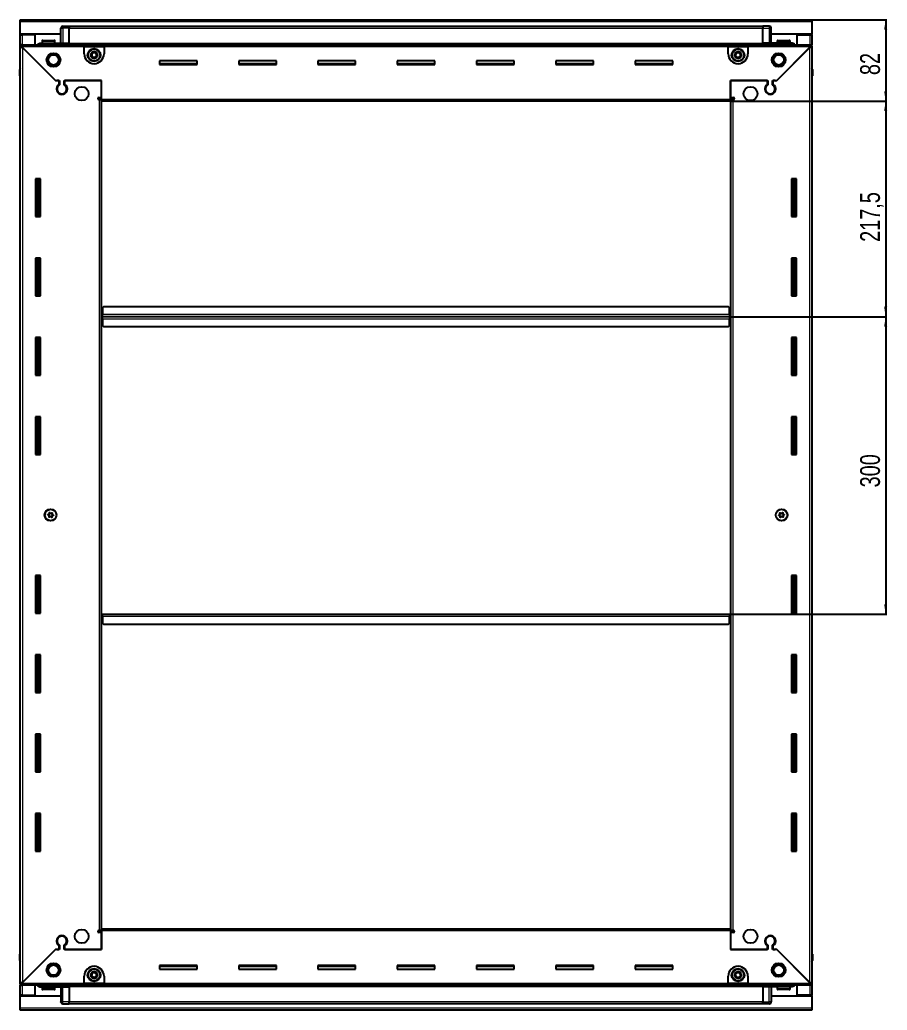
# Model space of a CAD drawing. Header units: millimetres. Extents: x 799 to 4069, y -414 to 2136.
# Drawn here: x 3194 to 4069, y 994 to 1993 of the extents above; entities that cross this region are included whole.
import ezdxf

# ---------------------------------------------------------------- set-up
doc = ezdxf.new("R2010")
doc.units = ezdxf.units.MM
doc.layers.add('FORMAT', color=7, linetype='Continuous')
doc.styles.add('SLDTEXTSTYLE0', font='TXT', dxfattribs={"width": 0.75})
doc.dimstyles.new('SLDDIMSTYLE0', dxfattribs={"dimtxt": 20, "dimasz": 10, "dimexe": 0, "dimexo": 0.0625, "dimgap": 5, "dimtad": 2, "dimdec": 1, "dimrnd": 1e-09, "dimzin": 12, "dimdsep": 46, "dimtxsty": 'SLDTEXTSTYLE0', "dimsah": 1, "dimcen": 0.09, "dimadec": 0, "dimazin": 3, "dimtfac": 1, "dimtofl": 0, "dimtmove": 0, "dimatfit": 3, "dimfxl": 0, "dimfrac": 2, "dimtolj": 1, "dimtzin": 12, "dimarcsym": 0})

# ---------------------------------------------------------------- blocks, each defined once
blk = doc.blocks.new('_D_6')
at = {"layer": 'FORMAT'}
for p, q in [((3993.04, 1993.43), (4068.53, 1993.43)), ((4067.53, 1993.43), (4067.53, 1911.43)), ((3911.04, 1911.43), (4068.53, 1911.43))]:
    blk.add_line(p, q, dxfattribs=at)
for points in [[(4067.53, 1993.43), (4065.99, 1983.43), (4069.07, 1983.43)], [(4067.53, 1911.43), (4069.07, 1921.43), (4065.99, 1921.43)]]:
    blk.add_solid(points, dxfattribs=at)
at = {"layer": 'FORMAT', "insert": (4041.75, 1937.66), "char_height": 20, "attachment_point": 1, "rotation": 90, "style": 'SLDTEXTSTYLE0'}
blk.add_mtext('82', dxfattribs=at)
blk = doc.blocks.new('_D_7')
at = {"layer": 'FORMAT'}
for p, q in [((3911.04, 1911.43), (4068.53, 1911.43)), ((4067.53, 1911.43), (4067.53, 1693.93)), ((3910.04, 1693.93), (4068.53, 1693.93))]:
    blk.add_line(p, q, dxfattribs=at)
for points in [[(4067.53, 1911.43), (4065.99, 1901.43), (4069.07, 1901.43)], [(4067.53, 1693.93), (4069.07, 1703.93), (4065.99, 1703.93)]]:
    blk.add_solid(points, dxfattribs=at)
at = {"layer": 'FORMAT', "insert": (4041.75, 1769.43), "char_height": 20, "attachment_point": 1, "rotation": 90, "style": 'SLDTEXTSTYLE0'}
blk.add_mtext('217,5', dxfattribs=at)
blk = doc.blocks.new('_D_8')
at = {"layer": 'FORMAT'}
for p, q in [((3910.04, 1693.93), (4068.53, 1693.93)), ((4067.53, 1693.93), (4067.53, 1393.93)), ((3910.04, 1393.93), (4068.53, 1393.93))]:
    blk.add_line(p, q, dxfattribs=at)
for points in [[(4067.53, 1693.93), (4065.99, 1683.93), (4069.07, 1683.93)], [(4067.53, 1393.93), (4069.07, 1403.93), (4065.99, 1403.93)]]:
    blk.add_solid(points, dxfattribs=at)
at = {"layer": 'FORMAT', "insert": (4041.75, 1521.77), "char_height": 20, "attachment_point": 1, "rotation": 90, "style": 'SLDTEXTSTYLE0'}
blk.add_mtext('300', dxfattribs=at)

msp = doc.modelspace()

# ---------------------------------------------------------------- linework, layer by layer
at = {"color": 7, "linetype": 'Continuous', "lineweight": 25}
for p, q in [((3194.03, 1991.33), (3194.03, 1993.43)), ((3194.03, 1993.43), (3993.03, 1993.43)), ((3194.03, 1978.93), (3194.03, 1991.33)), ((3993.03, 1993.43), (3993.03, 1991.33)), ((3993.03, 1991.33), (3993.03, 1978.93)), ((3235.03, 1978.93), (3194.03, 1978.93)), ((3194.03, 1978.43), (3194.03, 1978.93)), ((3194.03, 1968.18), (3194.03, 1978.43)), ((3194.03, 1978.43), (3196.13, 1978.43)), ((3195.53, 1978.43), (3195.53, 1978.93)), ((3209.03, 1978.43), (3196.13, 1978.43)), ((3209.03, 1968.18), (3209.03, 1978.43)), ((3235.03, 1969.93), (3235.03, 1984.93)), ((3235.71, 1986.43), (3235.71, 1986.43)), ((3237.03, 1986.93), (3243.53, 1986.93)), ((3237.03, 1986.93), (3243.53, 1986.93)), ((3243.53, 1986.93), (3243.53, 1986.93)), ((3243.53, 1986.93), (3243.53, 1986.93)), ((3243.53, 1986.93), (3243.53, 1984.93)), ((3943.53, 1986.78), (3243.53, 1986.78)), ((3243.53, 1969.93), (3243.53, 1984.93)), ((3943.53, 1986.93), (3943.53, 1986.93)), ((3950.03, 1986.93), (3943.53, 1986.93)), ((3950.03, 1986.93), (3943.53, 1986.93)), ((3943.53, 1986.93), (3943.53, 1984.93)), ((3943.53, 1969.93), (3943.53, 1984.93)), ((3952.03, 1984.93), (3952.03, 1984.93)), ((3952.03, 1969.93), (3952.03, 1984.93)), ((3993.03, 1978.93), (3952.03, 1978.93)), ((3978.03, 1978.43), (3990.93, 1978.43)), ((3978.03, 1968.18), (3978.03, 1978.43)), ((3990.93, 1978.43), (3993.03, 1978.43)), ((3991.53, 1978.43), (3991.53, 1978.93)), ((3993.03, 1978.43), (3993.03, 1978.93)), ((3993.03, 1978.43), (3993.03, 1968.18)), ((3194.03, 1966.68), (3194.03, 1968.18)), ((3194.03, 1968.18), (3195.03, 1968.18)), ((3195.03, 1968.18), (3258.53, 1968.18)), ((3195.03, 1966.68), (3195.03, 1968.18)), ((3214.53, 1969.93), (3243.53, 1969.93)), ((3216.03, 1971.83), (3216.03, 1969.93)), ((3216.83, 1972.63), (3228.23, 1972.63)), ((3229.03, 1969.93), (3229.03, 1971.83)), ((3243.53, 1969.93), (3243.53, 1969.43)), ((3243.53, 1968.78), (3943.53, 1968.78)), ((3258.53, 1966.08), (3258.53, 1968.18)), ((3258.53, 1968.18), (3278.53, 1968.18)), ((3278.53, 1968.18), (3908.53, 1968.18)), ((3278.53, 1968.18), (3278.53, 1966.08)), ((3908.53, 1966.08), (3908.53, 1968.18)), ((3908.53, 1968.18), (3928.53, 1968.18)), ((3928.53, 1968.18), (3992.03, 1968.18)), ((3928.53, 1968.18), (3928.53, 1966.08)), ((3943.53, 1969.93), (3943.53, 1969.43)), ((3972.53, 1969.93), (3943.53, 1969.93)), ((3958.03, 1971.83), (3958.03, 1969.93)), ((3958.83, 1972.63), (3970.23, 1972.63)), ((3971.03, 1969.93), (3971.03, 1971.83)), ((3992.03, 1966.68), (3992.03, 1968.18)), ((3992.03, 1968.18), (3993.03, 1968.18)), ((3993.03, 1966.68), (3993.03, 1968.18)), ((3194.03, 1966.18), (3194.03, 1966.68)), ((3194.03, 1966.68), (3195.03, 1966.68)), ((3194.03, 1021.68), (3194.03, 1966.18)), ((3195.53, 1966.18), (3194.03, 1966.18)), ((3195.63, 1966.08), (3229.53, 1932.18)), ((3230.23, 1931.48), (3196.13, 1965.58)), ((3258.53, 1966.68), (3278.53, 1966.68)), ((3258.53, 1959.18), (3258.53, 1966.08)), ((3278.53, 1966.08), (3278.53, 1959.18)), ((3908.53, 1966.68), (3928.53, 1966.68)), ((3908.53, 1959.18), (3908.53, 1966.08)), ((3928.53, 1966.08), (3928.53, 1959.18)), ((3990.93, 1965.58), (3956.83, 1931.48)), ((3957.53, 1932.18), (3991.43, 1966.08)), ((3991.53, 1966.18), (3993.03, 1966.18)), ((3992.03, 1966.68), (3993.03, 1966.68)), ((3993.03, 1966.68), (3993.03, 1966.18)), ((3993.03, 1966.18), (3993.03, 1021.68)), ((3372.53, 1951.93), (3334.53, 1951.93)), ((3334.53, 1951.93), (3334.53, 1948.43)), ((3372.53, 1949.18), (3334.53, 1949.18)), ((3334.53, 1948.43), (3372.53, 1948.43)), ((3372.53, 1948.43), (3372.53, 1951.93)), ((3452.53, 1951.93), (3414.53, 1951.93)), ((3414.53, 1951.93), (3414.53, 1948.43)), ((3452.53, 1949.18), (3414.53, 1949.18)), ((3414.53, 1948.43), (3452.53, 1948.43)), ((3452.53, 1948.43), (3452.53, 1951.93)), ((3532.53, 1951.93), (3494.53, 1951.93)), ((3494.53, 1951.93), (3494.53, 1948.43)), ((3532.53, 1949.18), (3494.53, 1949.18)), ((3494.53, 1948.43), (3532.53, 1948.43)), ((3532.53, 1948.43), (3532.53, 1951.93)), ((3612.53, 1951.93), (3574.53, 1951.93)), ((3574.53, 1951.93), (3574.53, 1948.43)), ((3612.53, 1949.18), (3574.53, 1949.18)), ((3574.53, 1948.43), (3612.53, 1948.43)), ((3612.53, 1948.43), (3612.53, 1951.93)), ((3692.53, 1951.93), (3654.53, 1951.93)), ((3654.53, 1951.93), (3654.53, 1948.43)), ((3692.53, 1949.18), (3654.53, 1949.18)), ((3654.53, 1948.43), (3692.53, 1948.43)), ((3692.53, 1948.43), (3692.53, 1951.93)), ((3772.53, 1951.93), (3734.53, 1951.93)), ((3734.53, 1951.93), (3734.53, 1948.43)), ((3772.53, 1949.18), (3734.53, 1949.18)), ((3734.53, 1948.43), (3772.53, 1948.43)), ((3772.53, 1948.43), (3772.53, 1951.93)), ((3852.53, 1951.93), (3814.53, 1951.93)), ((3814.53, 1951.93), (3814.53, 1948.43)), ((3852.53, 1949.18), (3814.53, 1949.18)), ((3814.53, 1948.43), (3852.53, 1948.43)), ((3852.53, 1948.43), (3852.53, 1951.93)), ((3193.53, 1943.43), (3193.53, 1936.93)), ((3193.53, 1936.93), (3193.53, 1943.43)), ((3993.03, 1944.76), (3993.03, 1944.76)), ((3993.53, 1943.43), (3993.53, 1936.93)), ((3993.53, 1936.93), (3993.53, 1943.43)), ((3193.53, 1936.93), (3193.53, 1936.93)), ((3194.03, 1936.93), (3193.53, 1936.93)), ((3193.68, 1936.93), (3193.68, 1050.93)), ((3229.53, 1932.18), (3233.73, 1932.18)), ((3230.93, 1932.18), (3230.23, 1931.48)), ((3233.03, 1932.18), (3230.93, 1932.18)), ((3233.03, 1932.18), (3233.03, 1928.29)), ((3233.73, 1932.18), (3233.73, 1927.9)), ((3238.33, 1932.18), (3276.03, 1932.18)), ((3238.33, 1927.9), (3238.33, 1932.18)), ((3239.03, 1928.29), (3239.03, 1932.18)), ((3276.03, 1932.18), (3239.03, 1932.18)), ((3276.03, 1913.53), (3276.03, 1932.18)), ((3276.03, 1914.93), (3276.03, 1932.18)), ((3911.03, 1932.18), (3948.73, 1932.18)), ((3911.03, 1913.53), (3911.03, 1932.18)), ((3911.03, 1932.18), (3911.03, 1914.93)), ((3948.03, 1932.18), (3911.03, 1932.18)), ((3948.03, 1932.18), (3948.03, 1928.29)), ((3948.73, 1932.18), (3948.73, 1927.9)), ((3953.33, 1932.18), (3957.53, 1932.18)), ((3953.33, 1927.9), (3953.33, 1932.18)), ((3956.13, 1932.18), (3954.03, 1932.18)), ((3954.03, 1928.29), (3954.03, 1932.18)), ((3956.83, 1931.48), (3956.13, 1932.18)), ((3993.03, 1936.93), (3993.53, 1936.93)), ((3993.38, 1050.93), (3993.38, 1936.93)), ((3993.53, 1936.93), (3993.53, 1936.93)), ((3993.53, 1936.93), (3993.53, 1936.93)), ((3234.03, 1919.32), (3234.03, 1918.56)), ((3953.03, 1919.32), (3953.03, 1918.56)), ((3273.18, 1914.93), (3276.03, 1914.93)), ((3273.93, 1912.93), (3273.18, 1912.93)), ((3273.93, 1912.93), (3276.03, 1912.93)), ((3276.03, 1913.93), (3274.03, 1913.93)), ((3274.03, 1913.93), (3274.03, 1912.93)), ((3276.03, 1911.43), (3276.03, 1913.53)), ((3911.03, 1911.43), (3276.03, 1911.43)), ((3276.03, 1076.43), (3276.03, 1911.43)), ((3911.03, 1914.93), (3913.88, 1914.93)), ((3913.03, 1913.93), (3911.03, 1913.93)), ((3911.03, 1913.53), (3911.03, 1911.43)), ((3911.03, 1912.93), (3913.13, 1912.93)), ((3911.03, 1911.43), (3911.03, 1076.43)), ((3913.03, 1912.93), (3913.03, 1913.93)), ((3913.88, 1912.93), (3913.13, 1912.93)), ((3214.53, 1832.93), (3209.53, 1832.93)), ((3209.53, 1832.93), (3209.53, 1794.93)), ((3211.68, 1794.93), (3211.68, 1832.93)), ((3213.47, 1794.93), (3213.47, 1832.93)), ((3213.51, 1794.93), (3213.51, 1832.93)), ((3214.53, 1794.93), (3214.53, 1832.93)), ((3972.53, 1832.93), (3972.53, 1794.93)), ((3977.53, 1832.93), (3972.53, 1832.93)), ((3973.56, 1832.93), (3973.56, 1794.93)), ((3973.59, 1832.93), (3973.59, 1794.93)), ((3975.38, 1832.93), (3975.38, 1794.93)), ((3977.53, 1794.93), (3977.53, 1832.93)), ((3209.53, 1794.93), (3214.53, 1794.93)), ((3972.53, 1794.93), (3977.53, 1794.93)), ((3214.53, 1752.93), (3209.53, 1752.93)), ((3209.53, 1752.93), (3209.53, 1714.93)), ((3211.68, 1714.93), (3211.68, 1752.93)), ((3213.47, 1714.93), (3213.47, 1752.93)), ((3213.51, 1714.93), (3213.51, 1752.93)), ((3214.53, 1714.93), (3214.53, 1752.93)), ((3972.53, 1752.93), (3972.53, 1714.93)), ((3977.53, 1752.93), (3972.53, 1752.93)), ((3973.56, 1752.93), (3973.56, 1714.93)), ((3973.59, 1752.93), (3973.59, 1714.93)), ((3975.38, 1752.93), (3975.38, 1714.93)), ((3977.53, 1714.93), (3977.53, 1752.93)), ((3209.53, 1714.93), (3214.53, 1714.93)), ((3972.53, 1714.93), (3977.53, 1714.93)), ((3278.03, 1703.93), (3277.03, 1702.93)), ((3277.03, 1702.93), (3277.03, 1696.03)), ((3909.03, 1703.93), (3278.03, 1703.93)), ((3910.03, 1702.93), (3909.03, 1703.93)), ((3910.03, 1696.03), (3910.03, 1702.93)), ((3276.78, 1693.93), (3276.03, 1693.93)), ((3277.03, 1696.78), (3276.78, 1696.78)), ((3276.78, 1696.78), (3276.78, 1693.93)), ((3276.78, 1693.93), (3276.78, 1691.08)), ((3276.78, 1691.08), (3277.03, 1691.08)), ((3277.03, 1693.93), (3277.03, 1696.03)), ((3277.03, 1691.83), (3277.03, 1693.93)), ((3910.03, 1693.93), (3277.03, 1693.93)), ((3277.03, 1691.83), (3277.03, 1684.93)), ((3910.28, 1696.78), (3910.03, 1696.78)), ((3910.03, 1696.03), (3910.03, 1693.93)), ((3910.03, 1693.93), (3910.03, 1691.83)), ((3910.03, 1684.93), (3910.03, 1691.83)), ((3910.03, 1691.08), (3910.28, 1691.08)), ((3910.28, 1693.93), (3910.28, 1696.78)), ((3910.28, 1691.08), (3910.28, 1693.93)), ((3911.03, 1693.93), (3910.28, 1693.93)), ((3277.03, 1684.93), (3278.03, 1683.93)), ((3278.03, 1683.93), (3909.03, 1683.93)), ((3909.03, 1683.93), (3910.03, 1684.93)), ((3214.53, 1672.93), (3209.53, 1672.93)), ((3209.53, 1672.93), (3209.53, 1634.93)), ((3211.68, 1634.93), (3211.68, 1672.93)), ((3213.47, 1634.93), (3213.47, 1672.93)), ((3213.51, 1634.93), (3213.51, 1672.93)), ((3214.53, 1634.93), (3214.53, 1672.93)), ((3972.53, 1672.93), (3972.53, 1634.93)), ((3977.53, 1672.93), (3972.53, 1672.93)), ((3973.56, 1672.93), (3973.56, 1634.93)), ((3973.59, 1672.93), (3973.59, 1634.93)), ((3975.38, 1672.93), (3975.38, 1634.93)), ((3977.53, 1634.93), (3977.53, 1672.93)), ((3209.53, 1634.93), (3214.53, 1634.93)), ((3972.53, 1634.93), (3977.53, 1634.93)), ((3214.53, 1592.93), (3209.53, 1592.93)), ((3209.53, 1592.93), (3209.53, 1554.93)), ((3211.68, 1554.93), (3211.68, 1592.93)), ((3213.47, 1554.93), (3213.47, 1592.93)), ((3213.51, 1554.93), (3213.51, 1592.93)), ((3214.53, 1554.93), (3214.53, 1592.93)), ((3972.53, 1592.93), (3972.53, 1554.93)), ((3977.53, 1592.93), (3972.53, 1592.93)), ((3973.56, 1592.93), (3973.56, 1554.93)), ((3973.59, 1592.93), (3973.59, 1554.93)), ((3975.38, 1592.93), (3975.38, 1554.93)), ((3977.53, 1554.93), (3977.53, 1592.93)), ((3209.53, 1554.93), (3214.53, 1554.93)), ((3972.53, 1554.93), (3977.53, 1554.93)), ((3214.53, 1432.93), (3209.53, 1432.93)), ((3209.53, 1432.93), (3209.53, 1394.93)), ((3211.68, 1394.93), (3211.68, 1432.93)), ((3213.47, 1394.93), (3213.47, 1432.93)), ((3213.51, 1394.93), (3213.51, 1432.93)), ((3214.53, 1394.93), (3214.53, 1432.93)), ((3972.53, 1432.93), (3972.53, 1394.93)), ((3977.53, 1432.93), (3972.53, 1432.93)), ((3973.56, 1432.93), (3973.56, 1394.93)), ((3973.59, 1432.93), (3973.59, 1394.93)), ((3975.38, 1432.93), (3975.38, 1394.93)), ((3977.53, 1394.93), (3977.53, 1432.93)), ((3209.53, 1394.93), (3214.53, 1394.93)), ((3276.03, 1393.93), (3276.78, 1393.93)), ((3276.78, 1393.93), (3276.78, 1391.08)), ((3276.78, 1391.08), (3277.03, 1391.08)), ((3277.03, 1393.93), (3910.03, 1393.93)), ((3277.03, 1391.83), (3277.03, 1393.93)), ((3277.03, 1391.83), (3277.03, 1384.93)), ((3910.03, 1393.93), (3910.03, 1391.83)), ((3910.03, 1384.93), (3910.03, 1391.83)), ((3910.03, 1391.08), (3910.28, 1391.08)), ((3910.28, 1391.08), (3910.28, 1393.93)), ((3910.28, 1393.93), (3911.03, 1393.93)), ((3972.53, 1394.93), (3977.53, 1394.93)), ((3277.03, 1384.93), (3278.03, 1383.93)), ((3278.03, 1383.93), (3909.03, 1383.93)), ((3909.03, 1383.93), (3910.03, 1384.93)), ((3214.53, 1352.93), (3209.53, 1352.93)), ((3209.53, 1352.93), (3209.53, 1314.93)), ((3211.68, 1314.93), (3211.68, 1352.93)), ((3213.47, 1314.93), (3213.47, 1352.93)), ((3213.51, 1314.93), (3213.51, 1352.93)), ((3214.53, 1314.93), (3214.53, 1352.93)), ((3972.53, 1352.93), (3972.53, 1314.93)), ((3977.53, 1352.93), (3972.53, 1352.93)), ((3973.56, 1352.93), (3973.56, 1314.93)), ((3973.59, 1352.93), (3973.59, 1314.93)), ((3975.38, 1352.93), (3975.38, 1314.93)), ((3977.53, 1314.93), (3977.53, 1352.93)), ((3209.53, 1314.93), (3214.53, 1314.93)), ((3972.53, 1314.93), (3977.53, 1314.93)), ((3214.53, 1272.93), (3209.53, 1272.93)), ((3209.53, 1272.93), (3209.53, 1234.93)), ((3211.68, 1234.93), (3211.68, 1272.93)), ((3213.47, 1234.93), (3213.47, 1272.93)), ((3213.51, 1234.93), (3213.51, 1272.93)), ((3214.53, 1234.93), (3214.53, 1272.93)), ((3972.53, 1272.93), (3972.53, 1234.93)), ((3977.53, 1272.93), (3972.53, 1272.93)), ((3973.56, 1272.93), (3973.56, 1234.93)), ((3973.59, 1272.93), (3973.59, 1234.93)), ((3975.38, 1272.93), (3975.38, 1234.93)), ((3977.53, 1234.93), (3977.53, 1272.93)), ((3209.53, 1234.93), (3214.53, 1234.93)), ((3972.53, 1234.93), (3977.53, 1234.93)), ((3214.53, 1192.93), (3209.53, 1192.93)), ((3209.53, 1192.93), (3209.53, 1154.93)), ((3211.68, 1154.93), (3211.68, 1192.93)), ((3213.47, 1154.93), (3213.47, 1192.93)), ((3213.51, 1154.93), (3213.51, 1192.93)), ((3214.53, 1154.93), (3214.53, 1192.93)), ((3972.53, 1192.93), (3972.53, 1154.93)), ((3977.53, 1192.93), (3972.53, 1192.93)), ((3973.56, 1192.93), (3973.56, 1154.93)), ((3973.59, 1192.93), (3973.59, 1154.93)), ((3975.38, 1192.93), (3975.38, 1154.93)), ((3977.53, 1154.93), (3977.53, 1192.93)), ((3209.53, 1154.93), (3214.53, 1154.93)), ((3972.53, 1154.93), (3977.53, 1154.93)), ((3234.03, 1069.31), (3234.03, 1068.55)), ((3273.18, 1074.93), (3273.93, 1074.93)), ((3276.03, 1072.93), (3273.18, 1072.93)), ((3276.03, 1074.93), (3273.93, 1074.93)), ((3274.03, 1074.93), (3274.03, 1073.93)), ((3274.03, 1073.93), (3276.03, 1073.93)), ((3276.03, 1074.33), (3276.03, 1076.43)), ((3276.03, 1076.43), (3911.03, 1076.43)), ((3276.03, 1074.33), (3276.03, 1055.68)), ((3276.03, 1055.68), (3276.03, 1072.93)), ((3911.03, 1076.43), (3911.03, 1074.33)), ((3913.13, 1074.93), (3911.03, 1074.93)), ((3911.03, 1074.33), (3911.03, 1055.68)), ((3911.03, 1073.93), (3913.03, 1073.93)), ((3911.03, 1072.93), (3911.03, 1055.68)), ((3913.88, 1072.93), (3911.03, 1072.93)), ((3913.03, 1073.93), (3913.03, 1074.93)), ((3913.13, 1074.93), (3913.88, 1074.93)), ((3953.03, 1069.31), (3953.03, 1068.55)), ((3233.03, 1059.57), (3233.03, 1055.68)), ((3233.73, 1059.97), (3233.73, 1055.68)), ((3238.33, 1055.68), (3238.33, 1059.97)), ((3239.03, 1055.68), (3239.03, 1059.57)), ((3948.03, 1059.57), (3948.03, 1055.68)), ((3948.73, 1059.97), (3948.73, 1055.68)), ((3953.33, 1055.68), (3953.33, 1059.97)), ((3954.03, 1055.68), (3954.03, 1059.57)), ((3193.53, 1044.43), (3193.53, 1050.93)), ((3193.53, 1050.93), (3193.53, 1050.93)), ((3193.53, 1050.93), (3193.53, 1050.93)), ((3193.53, 1050.93), (3193.53, 1044.43)), ((3194.03, 1050.93), (3193.53, 1050.93)), ((3229.53, 1055.68), (3195.63, 1021.78)), ((3196.13, 1022.28), (3230.23, 1056.38)), ((3233.73, 1055.68), (3229.53, 1055.68)), ((3230.23, 1056.38), (3230.93, 1055.68)), ((3230.93, 1055.68), (3233.03, 1055.68)), ((3276.03, 1055.68), (3238.33, 1055.68)), ((3239.03, 1055.68), (3276.03, 1055.68)), ((3948.73, 1055.68), (3911.03, 1055.68)), ((3911.03, 1055.68), (3948.03, 1055.68)), ((3957.53, 1055.68), (3953.33, 1055.68)), ((3954.03, 1055.68), (3956.13, 1055.68)), ((3956.13, 1055.68), (3956.83, 1056.38)), ((3956.83, 1056.38), (3990.93, 1022.28)), ((3991.43, 1021.78), (3957.53, 1055.68)), ((3993.03, 1050.93), (3993.53, 1050.93)), ((3993.53, 1050.93), (3993.53, 1050.93)), ((3993.53, 1044.43), (3993.53, 1050.93)), ((3993.53, 1050.93), (3993.53, 1044.43)), ((3194.03, 1043.11), (3194.03, 1043.11)), ((3372.53, 1039.43), (3334.53, 1039.43)), ((3334.53, 1039.43), (3334.53, 1035.93)), ((3372.53, 1035.93), (3372.53, 1039.43)), ((3452.53, 1039.43), (3414.53, 1039.43)), ((3414.53, 1039.43), (3414.53, 1035.93)), ((3452.53, 1035.93), (3452.53, 1039.43)), ((3532.53, 1039.43), (3494.53, 1039.43)), ((3494.53, 1039.43), (3494.53, 1035.93)), ((3532.53, 1035.93), (3532.53, 1039.43)), ((3612.53, 1039.43), (3574.53, 1039.43)), ((3574.53, 1039.43), (3574.53, 1035.93)), ((3612.53, 1035.93), (3612.53, 1039.43)), ((3692.53, 1039.43), (3654.53, 1039.43)), ((3654.53, 1039.43), (3654.53, 1035.93)), ((3692.53, 1035.93), (3692.53, 1039.43)), ((3772.53, 1039.43), (3734.53, 1039.43)), ((3734.53, 1039.43), (3734.53, 1035.93)), ((3772.53, 1035.93), (3772.53, 1039.43)), ((3852.53, 1039.43), (3814.53, 1039.43)), ((3814.53, 1039.43), (3814.53, 1035.93)), ((3852.53, 1035.93), (3852.53, 1039.43)), ((3334.53, 1038.68), (3372.53, 1038.68)), ((3334.53, 1035.93), (3372.53, 1035.93)), ((3414.53, 1038.68), (3452.53, 1038.68)), ((3414.53, 1035.93), (3452.53, 1035.93)), ((3494.53, 1038.68), (3532.53, 1038.68)), ((3494.53, 1035.93), (3532.53, 1035.93)), ((3574.53, 1038.68), (3612.53, 1038.68)), ((3574.53, 1035.93), (3612.53, 1035.93)), ((3654.53, 1038.68), (3692.53, 1038.68)), ((3654.53, 1035.93), (3692.53, 1035.93)), ((3734.53, 1038.68), (3772.53, 1038.68)), ((3734.53, 1035.93), (3772.53, 1035.93)), ((3814.53, 1038.68), (3852.53, 1038.68)), ((3814.53, 1035.93), (3852.53, 1035.93)), ((3194.03, 1021.18), (3194.03, 1021.68)), ((3195.53, 1021.68), (3194.03, 1021.68)), ((3194.03, 1021.18), (3194.03, 1019.68)), ((3195.03, 1021.18), (3194.03, 1021.18)), ((3194.03, 1009.43), (3194.03, 1019.68)), ((3195.03, 1019.68), (3194.03, 1019.68)), ((3195.03, 1021.18), (3195.03, 1019.68)), ((3258.53, 1019.68), (3195.03, 1019.68)), ((3209.03, 1009.43), (3209.03, 1019.68)), ((3943.53, 1019.08), (3243.53, 1019.08)), ((3258.53, 1021.78), (3258.53, 1028.68)), ((3258.53, 1019.68), (3258.53, 1021.78)), ((3278.53, 1021.18), (3258.53, 1021.18)), ((3278.53, 1019.68), (3258.53, 1019.68)), ((3278.53, 1028.68), (3278.53, 1021.78)), ((3278.53, 1021.78), (3278.53, 1019.68)), ((3908.53, 1019.68), (3278.53, 1019.68)), ((3908.53, 1021.78), (3908.53, 1028.68)), ((3908.53, 1019.68), (3908.53, 1021.78)), ((3928.53, 1021.18), (3908.53, 1021.18)), ((3928.53, 1019.68), (3908.53, 1019.68)), ((3928.53, 1028.68), (3928.53, 1021.78)), ((3928.53, 1021.78), (3928.53, 1019.68)), ((3992.03, 1019.68), (3928.53, 1019.68)), ((3978.03, 1009.43), (3978.03, 1019.68)), ((3991.53, 1021.68), (3993.03, 1021.68)), ((3992.03, 1021.18), (3992.03, 1019.68)), ((3993.03, 1021.18), (3992.03, 1021.18)), ((3993.03, 1019.68), (3992.03, 1019.68)), ((3993.03, 1021.68), (3993.03, 1021.18)), ((3993.03, 1021.18), (3993.03, 1019.68)), ((3993.03, 1019.68), (3993.03, 1009.43)), ((3196.13, 1009.43), (3194.03, 1009.43)), ((3194.03, 1008.93), (3194.03, 1009.43)), ((3195.53, 1008.93), (3195.53, 1009.43)), ((3196.13, 1009.43), (3209.03, 1009.43)), ((3214.53, 1017.93), (3243.53, 1017.93)), ((3216.03, 1017.93), (3216.03, 1016.03)), ((3220.61, 1015.23), (3216.83, 1015.23)), ((3228.23, 1015.23), (3220.61, 1015.23)), ((3229.03, 1016.03), (3229.03, 1017.93)), ((3235.03, 1017.93), (3235.03, 1002.93)), ((3243.53, 1017.93), (3243.53, 1018.43)), ((3243.53, 1017.93), (3243.53, 1002.93)), ((3943.53, 1017.93), (3943.53, 1018.43)), ((3972.53, 1017.93), (3943.53, 1017.93)), ((3943.53, 1017.93), (3943.53, 1002.93)), ((3952.03, 1017.93), (3952.03, 1002.93)), ((3958.03, 1017.93), (3958.03, 1016.03)), ((3965.83, 1015.23), (3958.83, 1015.23)), ((3970.23, 1015.23), (3965.83, 1015.23)), ((3971.03, 1016.03), (3971.03, 1017.93)), ((3990.93, 1009.43), (3978.03, 1009.43)), ((3993.03, 1009.43), (3990.93, 1009.43)), ((3991.53, 1008.93), (3991.53, 1009.43)), ((3993.03, 1008.93), (3993.03, 1009.43)), ((3194.03, 996.53), (3194.03, 1008.93)), ((3194.03, 1008.93), (3235.03, 1008.93)), ((3235.03, 1002.93), (3235.03, 1002.93)), ((3237.03, 1000.93), (3243.53, 1000.93)), ((3237.03, 1000.93), (3243.53, 1000.93)), ((3243.53, 1000.93), (3243.53, 1002.93)), ((3243.53, 1001.08), (3943.53, 1001.08)), ((3243.53, 1000.93), (3243.53, 1000.93)), ((3943.53, 1000.93), (3943.53, 1002.93)), ((3950.03, 1000.93), (3943.53, 1000.93)), ((3943.53, 1000.93), (3943.53, 1000.93)), ((3943.53, 1000.93), (3943.53, 1000.93)), ((3950.03, 1000.93), (3943.53, 1000.93)), ((3951.36, 1001.43), (3951.36, 1001.43)), ((3952.03, 1008.93), (3993.03, 1008.93)), ((3993.03, 1008.93), (3993.03, 996.53)), ((3194.03, 994.43), (3194.03, 996.53)), ((3993.03, 994.43), (3194.03, 994.43)), ((3993.03, 996.53), (3993.03, 994.43))]:
    msp.add_line(p, q, dxfattribs=at)
at = {"color": 8, "linetype": 'Continuous', "lineweight": 18}
for p, q in [((3993.03, 1991.33), (3194.03, 1991.33)), ((3196.13, 1978.43), (3196.13, 1978.93)), ((3196.13, 1968.18), (3196.13, 1978.43)), ((3235.03, 1984.93), (3237.03, 1984.93)), ((3237.03, 1986.93), (3237.03, 1984.93)), ((3237.03, 1984.93), (3237.03, 1969.93)), ((3243.53, 1984.93), (3237.03, 1984.93)), ((3943.53, 1984.78), (3243.53, 1984.78)), ((3943.53, 1984.93), (3950.03, 1984.93)), ((3950.03, 1986.93), (3950.03, 1984.93)), ((3950.03, 1984.93), (3950.03, 1969.93)), ((3952.03, 1984.93), (3950.03, 1984.93)), ((3990.93, 1978.93), (3990.93, 1978.43)), ((3990.93, 1978.43), (3990.93, 1968.18)), ((3216.03, 1971.83), (3229.03, 1971.83)), ((3943.53, 1969.43), (3243.53, 1969.43)), ((3943.53, 1968.2), (3243.53, 1968.2)), ((3958.03, 1971.83), (3971.03, 1971.83)), ((3258.53, 1966.08), (3195.63, 1966.08)), ((3196.13, 1965.58), (3196.13, 1022.28)), ((3258.53, 1966.08), (3278.53, 1966.08)), ((3908.53, 1966.08), (3278.53, 1966.08)), ((3908.53, 1966.08), (3928.53, 1966.08)), ((3991.43, 1966.08), (3928.53, 1966.08)), ((3990.93, 1022.28), (3990.93, 1965.58)), ((3194.03, 1943.43), (3193.53, 1943.43)), ((3993.03, 1943.43), (3993.53, 1943.43)), ((3273.93, 1074.93), (3273.93, 1912.93)), ((3276.03, 1913.53), (3911.03, 1913.53)), ((3913.13, 1912.93), (3913.13, 1074.93)), ((3211.03, 1832.93), (3211.03, 1794.93)), ((3212.27, 1832.93), (3212.27, 1794.93)), ((3974.8, 1794.93), (3974.8, 1832.93)), ((3976.03, 1794.93), (3976.03, 1832.93)), ((3211.03, 1752.93), (3211.03, 1714.93)), ((3212.27, 1752.93), (3212.27, 1714.93)), ((3974.8, 1714.93), (3974.8, 1752.93)), ((3976.03, 1714.93), (3976.03, 1752.93)), ((3910.03, 1696.03), (3277.03, 1696.03)), ((3277.03, 1691.83), (3910.03, 1691.83)), ((3211.03, 1672.93), (3211.03, 1634.93)), ((3212.27, 1672.93), (3212.27, 1634.93)), ((3974.8, 1634.93), (3974.8, 1672.93)), ((3976.03, 1634.93), (3976.03, 1672.93)), ((3211.03, 1592.93), (3211.03, 1554.93)), ((3212.27, 1592.93), (3212.27, 1554.93)), ((3974.8, 1554.93), (3974.8, 1592.93)), ((3976.03, 1554.93), (3976.03, 1592.93)), ((3211.03, 1432.93), (3211.03, 1394.93)), ((3212.27, 1432.93), (3212.27, 1394.93)), ((3974.8, 1394.93), (3974.8, 1432.93)), ((3976.03, 1394.93), (3976.03, 1432.93)), ((3277.03, 1391.83), (3910.03, 1391.83)), ((3211.03, 1352.93), (3211.03, 1314.93)), ((3212.27, 1352.93), (3212.27, 1314.93)), ((3974.8, 1314.93), (3974.8, 1352.93)), ((3976.03, 1314.93), (3976.03, 1352.93)), ((3211.03, 1272.93), (3211.03, 1234.93)), ((3212.27, 1272.93), (3212.27, 1234.93)), ((3974.8, 1234.93), (3974.8, 1272.93)), ((3976.03, 1234.93), (3976.03, 1272.93)), ((3211.03, 1192.93), (3211.03, 1154.93)), ((3212.27, 1192.93), (3212.27, 1154.93)), ((3974.8, 1154.93), (3974.8, 1192.93)), ((3976.03, 1154.93), (3976.03, 1192.93)), ((3911.03, 1074.33), (3276.03, 1074.33)), ((3194.03, 1044.43), (3193.53, 1044.43)), ((3993.03, 1044.43), (3993.53, 1044.43)), ((3195.63, 1021.78), (3258.53, 1021.78)), ((3196.13, 1009.43), (3196.13, 1019.68)), ((3243.53, 1019.67), (3943.53, 1019.67)), ((3278.53, 1021.78), (3258.53, 1021.78)), ((3278.53, 1021.78), (3908.53, 1021.78)), ((3928.53, 1021.78), (3908.53, 1021.78)), ((3928.53, 1021.78), (3991.43, 1021.78)), ((3990.93, 1019.68), (3990.93, 1009.43)), ((3196.13, 1008.93), (3196.13, 1009.43)), ((3220.34, 1016.03), (3216.03, 1016.03)), ((3229.03, 1016.03), (3220.34, 1016.03)), ((3237.03, 1002.93), (3237.03, 1017.93)), ((3243.53, 1018.43), (3943.53, 1018.43)), ((3950.03, 1002.93), (3950.03, 1017.93)), ((3966.01, 1016.03), (3958.03, 1016.03)), ((3971.03, 1016.03), (3966.01, 1016.03)), ((3990.93, 1009.43), (3990.93, 1008.93)), ((3235.03, 1002.93), (3237.03, 1002.93)), ((3243.53, 1002.93), (3237.03, 1002.93)), ((3237.03, 1000.93), (3237.03, 1002.93)), ((3243.53, 1003.08), (3943.53, 1003.08)), ((3943.53, 1002.93), (3950.03, 1002.93)), ((3952.03, 1002.93), (3950.03, 1002.93)), ((3950.03, 1000.93), (3950.03, 1002.93)), ((3993.03, 996.53), (3194.03, 996.53))]:
    msp.add_line(p, q, dxfattribs=at)
at = {"color": 7, "linetype": 'Continuous', "lineweight": 25, "flags": 128}
msp.add_lwpolyline([(3235.18, 1002.18), (3235.07, 1002.54), (3235.03, 1002.93)], dxfattribs=at)
at = {"color": 7, "linetype": 'Continuous', "lineweight": 25}
for centre, radius in [((3227.53, 1952.93), 7), ((3227.53, 1952.93), 6.02), ((3268.53, 1957.93), 6.5), ((3268.53, 1957.93), 3.46), ((3918.53, 1957.93), 6.5), ((3918.53, 1957.93), 3.46), ((3959.53, 1952.93), 7), ((3959.53, 1952.93), 6.02), ((3227.53, 1952.93), 5.1), ((3959.53, 1952.93), 5.1), ((3256.03, 1918.93), 7), ((3931.03, 1918.93), 7), ((3224.53, 1493.93), 6), ((3224.68, 1493.93), 5.79), ((3962.53, 1493.93), 6), ((3962.38, 1493.93), 5.79), ((3224.68, 1493.93), 1.85), ((3962.38, 1493.93), 1.85), ((3256.03, 1068.93), 7), ((3931.03, 1068.93), 7), ((3227.53, 1034.93), 7), ((3227.53, 1034.93), 6.03), ((3227.53, 1034.93), 5.1), ((3959.53, 1034.93), 7), ((3959.53, 1034.93), 6.02), ((3959.53, 1034.93), 5.1), ((3268.53, 1029.93), 6.5), ((3268.53, 1029.93), 3.46), ((3918.53, 1029.93), 6.5), ((3918.53, 1029.93), 3.46)]:
    msp.add_circle(centre, radius, dxfattribs=at)
at = {"color": 8, "linetype": 'Continuous', "lineweight": 18}
for centre in [(3268.53, 1957.93), (3918.53, 1957.93), (3268.53, 1029.93), (3918.53, 1029.93)]:
    msp.add_circle(centre, 5.7, dxfattribs=at)
at = {"color": 7, "linetype": 'Continuous', "lineweight": 25}
for centre, radius, start, end in [((3237.03, 1984.93), 2, 90, 180), ((3237.03, 1984.93), 2, 90, 131.40962), ((3950.03, 1984.93), 2, 0, 90), ((3216.83, 1971.83), 0.8, 90, 180), ((3228.23, 1971.83), 0.8, 0, 90), ((3234.83, 1970.13), 0.2, 270, 0), ((3952.23, 1970.13), 0.2, 180, 270), ((3958.83, 1971.83), 0.8, 90, 180), ((3970.23, 1971.83), 0.8, 0, 90), ((3268.53, 1959.18), 10, 180, 270), ((3268.53, 1957.93), 2.5, 134.01559, 194.01559), ((3268.53, 1957.93), 2.5, 74.01559, 134.01559), ((3268.53, 1959.18), 10, 270, 0), ((3268.53, 1957.93), 2.5, 14.01559, 74.01559), ((3268.53, 1957.93), 2.5, 314.01559, 14.01559), ((3918.53, 1959.18), 10, 180, 270), ((3918.53, 1957.93), 2.5, 160.11158, 220.11158), ((3918.53, 1957.93), 2.5, 100.11158, 160.11158), ((3918.53, 1957.93), 2.5, 40.11158, 100.11158), ((3918.53, 1959.18), 10, 270, 0), ((3918.53, 1957.93), 2.5, 340.11158, 40.11158), ((3268.53, 1957.93), 2.5, 194.01559, 254.01559), ((3268.53, 1957.93), 2.5, 254.01559, 314.01559), ((3918.53, 1957.93), 2.5, 220.11158, 280.11158), ((3918.53, 1957.93), 2.5, 280.11158, 340.11158), ((3195.53, 1943.43), 2, 138.59038, 180), ((3991.53, 1943.43), 2, 0, 41.39416), ((3236.03, 1923.68), 5.5, 123.05573, 56.94427), ((3951.03, 1923.68), 5.5, 123.05573, 56.94427), ((3236.03, 1923.68), 4.8, 118.63099, 61.36901), ((3951.03, 1923.68), 4.8, 118.63099, 61.36901), ((3273.18, 1913.93), 1, 90, 270), ((3913.88, 1913.93), 1, 270, 90), ((3236.03, 1064.18), 5.5, 303.05573, 236.94427), ((3236.03, 1064.18), 4.8, 298.63099, 241.36901), ((3273.18, 1073.93), 1, 90, 270), ((3913.88, 1073.93), 1, 270, 90), ((3951.03, 1064.18), 5.5, 303.05573, 236.94427), ((3951.03, 1064.18), 4.8, 298.63099, 241.36901), ((3195.53, 1044.43), 2, 180, 199.56674), ((3195.53, 1044.43), 2, 180, 221.40962), ((3195.53, 1044.43), 2, 213.78451, 221.40962), ((3991.53, 1044.43), 2, 318.59038, 0), ((3268.53, 1028.68), 10, 90, 180), ((3268.53, 1029.93), 2.5, 127.47401, 187.47401), ((3268.53, 1029.93), 2.5, 187.47401, 247.47401), ((3268.53, 1029.93), 2.5, 67.47401, 127.47401), ((3268.53, 1028.68), 10, 0, 90), ((3268.53, 1029.93), 2.5, 7.47401, 67.47401), ((3268.53, 1029.93), 2.5, 307.47401, 7.47401), ((3918.53, 1028.68), 10, 90, 180), ((3918.53, 1029.93), 2.5, 147.04236, 207.04236), ((3918.53, 1029.93), 2.5, 87.04236, 147.04236), ((3918.53, 1028.68), 10, 0, 90), ((3918.53, 1029.93), 2.5, 27.04236, 87.04236), ((3918.53, 1029.93), 2.5, 327.04236, 27.04236), ((3268.53, 1029.93), 2.5, 247.47401, 307.47401), ((3918.53, 1029.93), 2.5, 207.04236, 267.04236), ((3918.53, 1029.93), 2.5, 267.04236, 327.04236), ((3216.83, 1016.03), 0.8, 180, 270), ((3228.23, 1016.03), 0.8, 270, 0), ((3234.83, 1017.73), 0.2, 0, 90), ((3952.23, 1017.73), 0.2, 90, 180), ((3958.83, 1016.03), 0.8, 180, 270), ((3970.23, 1016.03), 0.8, 270, 360), ((3237.03, 1002.93), 2, 180, 270), ((3950.03, 1002.93), 2, 270, 0), ((3950.03, 1002.93), 2, 270, 288.58003), ((3950.03, 1002.93), 2, 303.94202, 311.40962)]:
    msp.add_arc(centre, radius, start, end, dxfattribs=at)
for points, knots in [([(3195.63, 1966.08), (3195.59, 1966.34), (3195.5, 1966.83), (3195.36, 1967.47), (3195.23, 1967.94), (3195.12, 1968.16), (3195.06, 1968.18), (3195.03, 1968.18)], [0, 0, 0, 0, 0.230255, 0.448522, 0.666786, 0.88505, 1, 1, 1, 1]), ([(3211.32, 1968.18), (3211.44, 1968.38), (3211.82, 1969.03), (3212.98, 1969.74), (3214.01, 1969.87), (3214.53, 1969.93)], [0, 0, 0, 0, 0.18225, 0.591125, 1, 1, 1, 1]), ([(3243.53, 1969.93), (3243.53, 1969.9), (3243.53, 1969.82), (3243.53, 1969.2), (3243.53, 1968.64), (3243.53, 1968.27), (3243.53, 1968.26)], [0, 0, 0, 0, 0.330267, 0.660534, 0.990802, 1, 1, 1, 1]), ([(3943.53, 1969.93), (3943.53, 1969.9), (3943.53, 1969.82), (3943.53, 1969.2), (3943.53, 1968.62), (3943.53, 1968.22), (3943.53, 1968.18)], [0, 0, 0, 0, 0.32291, 0.645819, 0.968729, 1, 1, 1, 1]), ([(3975.75, 1968.18), (3975.63, 1968.38), (3975.24, 1969.03), (3974.09, 1969.74), (3973.05, 1969.87), (3972.53, 1969.93)], [0, 0, 0, 0, 0.18225, 0.591125, 1, 1, 1, 1]), ([(3992.03, 1968.18), (3991.99, 1968.16), (3991.9, 1968.11), (3991.76, 1967.71), (3991.63, 1967.15), (3991.52, 1966.57), (3991.46, 1966.21), (3991.43, 1966.08)], [0, 0, 0, 0, 0.230255, 0.448522, 0.666786, 0.88505, 1, 1, 1, 1]), ([(3194.03, 1966.18), (3194.06, 1966.14), (3194.11, 1966.05), (3194.5, 1965.91), (3195.06, 1965.78), (3195.64, 1965.67), (3196.01, 1965.61), (3196.13, 1965.58)], [0, 0, 0, 0, 0.230255, 0.448522, 0.666786, 0.88505, 1, 1, 1, 1]), ([(3265.76, 1958.73), (3266.13, 1959.09), (3266.82, 1959.76), (3267.51, 1960.42), (3267.83, 1960.73)], [0, 0, 0, 0, 0.534686, 1, 1, 1, 1]), ([(3266.46, 1955.93), (3266.37, 1956.26), (3266.17, 1957.06), (3265.93, 1958.03), (3265.79, 1958.61), (3265.76, 1958.73)], [0, 0, 0, 0, 0.362901, 0.866875, 1, 1, 1, 1]), ([(3267.83, 1960.73), (3268.33, 1960.59), (3269.26, 1960.33), (3270.18, 1960.06), (3270.61, 1959.94)], [0, 0, 0, 0, 0.534686, 1, 1, 1, 1]), ([(3270.61, 1959.94), (3270.64, 1959.82), (3270.78, 1959.24), (3271.02, 1958.27), (3271.22, 1957.47), (3271.31, 1957.14)], [0, 0, 0, 0, 0.133125, 0.637099, 1, 1, 1, 1]), ([(3915.69, 1957.43), (3915.73, 1957.54), (3915.94, 1958.11), (3916.28, 1959.04), (3916.56, 1959.82), (3916.67, 1960.14)], [0, 0, 0, 0, 0.133125, 0.637099, 1, 1, 1, 1]), ([(3916.67, 1960.14), (3917.18, 1960.23), (3918.13, 1960.4), (3919.07, 1960.57), (3919.51, 1960.65)], [0, 0, 0, 0, 0.534686, 1, 1, 1, 1]), ([(3919.51, 1960.65), (3919.85, 1960.25), (3920.47, 1959.52), (3921.09, 1958.78), (3921.37, 1958.44)], [0, 0, 0, 0, 0.534686, 1, 1, 1, 1]), ([(3921.37, 1958.44), (3921.26, 1958.12), (3920.98, 1957.34), (3920.64, 1956.41), (3920.44, 1955.84), (3920.39, 1955.73)], [0, 0, 0, 0, 0.362901, 0.866875, 1, 1, 1, 1]), ([(3990.93, 1965.58), (3991.19, 1965.63), (3991.68, 1965.72), (3992.32, 1965.85), (3992.79, 1965.98), (3993.01, 1966.09), (3993.03, 1966.16), (3993.03, 1966.18)], [0, 0, 0, 0, 0.230255, 0.448522, 0.666786, 0.88505, 1, 1, 1, 1]), ([(3269.23, 1955.13), (3268.74, 1955.28), (3267.81, 1955.54), (3266.89, 1955.81), (3266.46, 1955.93)], [0, 0, 0, 0, 0.534686, 1, 1, 1, 1]), ([(3271.31, 1957.14), (3270.94, 1956.78), (3270.24, 1956.11), (3269.55, 1955.44), (3269.23, 1955.13)], [0, 0, 0, 0, 0.534686, 1, 1, 1, 1]), ([(3917.55, 1955.22), (3917.22, 1955.61), (3916.6, 1956.35), (3915.98, 1957.09), (3915.69, 1957.43)], [0, 0, 0, 0, 0.534686, 1, 1, 1, 1]), ([(3920.39, 1955.73), (3919.88, 1955.64), (3918.94, 1955.47), (3917.99, 1955.3), (3917.55, 1955.22)], [0, 0, 0, 0, 0.534686, 1, 1, 1, 1]), ([(3226.32, 1496.21), (3226.31, 1496.21), (3226.28, 1496.22), (3226.22, 1496.22), (3226.09, 1496.18), (3225.74, 1496.01), (3225.26, 1495.76), (3224.62, 1495.8), (3224.19, 1496.08), (3223.88, 1496.32), (3223.69, 1496.46), (3223.6, 1496.49), (3223.56, 1496.5), (3223.52, 1496.48), (3223.5, 1496.46), (3223.47, 1496.4), (3223.42, 1496.14), (3223.42, 1495.66), (3223.24, 1494.97), (3222.64, 1494.59), (3222.19, 1494.43), (3221.96, 1494.31), (3221.91, 1494.25), (3221.9, 1494.23), (3221.9, 1494.19), (3221.91, 1494.16), (3221.93, 1494.12), (3221.99, 1494.07), (3222.17, 1493.93), (3222.49, 1493.72), (3222.89, 1493.4), (3223.13, 1492.81), (3223.05, 1492.27), (3223, 1491.89), (3223, 1491.74), (3223.02, 1491.68), (3223.05, 1491.66), (3223.08, 1491.65), (3223.14, 1491.65), (3223.28, 1491.69), (3223.62, 1491.86), (3224.11, 1492.1), (3224.74, 1492.07), (3225.18, 1491.79), (3225.48, 1491.55), (3225.68, 1491.41), (3225.77, 1491.38), (3225.81, 1491.37), (3225.84, 1491.38), (3225.86, 1491.41), (3225.9, 1491.47), (3225.94, 1491.73), (3225.95, 1492.21), (3226.12, 1492.9), (3226.72, 1493.28), (3227.17, 1493.44), (3227.41, 1493.56), (3227.46, 1493.61), (3227.47, 1493.64), (3227.47, 1493.67), (3227.46, 1493.71), (3227.43, 1493.74), (3227.37, 1493.8), (3227.19, 1493.94), (3226.87, 1494.14), (3226.47, 1494.47), (3226.24, 1495.06), (3226.31, 1495.6), (3226.37, 1495.98), (3226.36, 1496.13), (3226.34, 1496.19), (3226.33, 1496.2), (3226.32, 1496.21)], [0, 0, 0, 0, 0.002009, 0.00442, 0.009365, 0.025528, 0.067705, 0.095786, 0.124646, 0.150342, 0.160519, 0.163394, 0.165697, 0.167245, 0.168874, 0.17077, 0.178606, 0.211994, 0.249994, 0.287995, 0.321383, 0.329219, 0.331115, 0.332744, 0.334292, 0.336217, 0.338535, 0.341318, 0.349662, 0.375358, 0.404217, 0.432298, 0.474475, 0.490639, 0.496669, 0.49844, 0.5, 0.502009, 0.50442, 0.509365, 0.525528, 0.567705, 0.595786, 0.624646, 0.650342, 0.660519, 0.663394, 0.665697, 0.667245, 0.668874, 0.67077, 0.678606, 0.711994, 0.749994, 0.787995, 0.821383, 0.829219, 0.831115, 0.832744, 0.834292, 0.836217, 0.838535, 0.841318, 0.849662, 0.875358, 0.904217, 0.932298, 0.974475, 0.990639, 0.996669, 0.99844, 1, 1, 1, 1]), ([(3960.75, 1496.21), (3960.74, 1496.2), (3960.72, 1496.18), (3960.7, 1496.12), (3960.7, 1495.98), (3960.75, 1495.59), (3960.83, 1495.06), (3960.59, 1494.47), (3960.19, 1494.14), (3959.87, 1493.93), (3959.67, 1493.79), (3959.61, 1493.72), (3959.6, 1493.68), (3959.6, 1493.64), (3959.61, 1493.61), (3959.66, 1493.56), (3959.89, 1493.44), (3960.34, 1493.28), (3960.94, 1492.9), (3961.12, 1492.21), (3961.12, 1491.73), (3961.17, 1491.47), (3961.2, 1491.41), (3961.22, 1491.38), (3961.25, 1491.37), (3961.29, 1491.37), (3961.33, 1491.39), (3961.4, 1491.42), (3961.59, 1491.55), (3961.89, 1491.79), (3962.33, 1492.07), (3962.96, 1492.1), (3963.44, 1491.86), (3963.79, 1491.69), (3963.93, 1491.64), (3963.99, 1491.65), (3964.02, 1491.66), (3964.05, 1491.69), (3964.06, 1491.75), (3964.07, 1491.89), (3964.01, 1492.27), (3963.94, 1492.81), (3964.17, 1493.4), (3964.57, 1493.72), (3964.9, 1493.94), (3965.09, 1494.08), (3965.15, 1494.15), (3965.17, 1494.19), (3965.17, 1494.23), (3965.16, 1494.25), (3965.11, 1494.31), (3964.87, 1494.43), (3964.42, 1494.59), (3963.82, 1494.97), (3963.65, 1495.66), (3963.64, 1496.14), (3963.6, 1496.4), (3963.56, 1496.46), (3963.54, 1496.48), (3963.51, 1496.5), (3963.48, 1496.49), (3963.43, 1496.48), (3963.36, 1496.44), (3963.18, 1496.31), (3962.88, 1496.08), (3962.44, 1495.8), (3961.81, 1495.76), (3961.32, 1496.01), (3960.97, 1496.18), (3960.83, 1496.22), (3960.77, 1496.22), (3960.75, 1496.21), (3960.75, 1496.21)], [0, 0, 0, 0, 0.002009, 0.00442, 0.009365, 0.025528, 0.067705, 0.095786, 0.124646, 0.150342, 0.160519, 0.163394, 0.165697, 0.167245, 0.168874, 0.17077, 0.178606, 0.211994, 0.249994, 0.287995, 0.321383, 0.329219, 0.331115, 0.332744, 0.334292, 0.336217, 0.338535, 0.341318, 0.349662, 0.375358, 0.404217, 0.432298, 0.474475, 0.490639, 0.496669, 0.49844, 0.5, 0.502009, 0.50442, 0.509365, 0.525528, 0.567705, 0.595786, 0.624646, 0.650342, 0.660519, 0.663394, 0.665697, 0.667245, 0.668874, 0.67077, 0.678606, 0.711994, 0.749994, 0.787995, 0.821383, 0.829219, 0.831115, 0.832744, 0.834292, 0.836217, 0.838535, 0.841318, 0.849662, 0.875358, 0.904217, 0.932298, 0.974475, 0.990639, 0.996669, 0.99844, 1, 1, 1, 1]), ([(3265.87, 1031.04), (3265.97, 1031.12), (3266.44, 1031.48), (3267.23, 1032.09), (3267.88, 1032.59), (3268.16, 1032.8)], [0, 0, 0, 0, 0.133125, 0.637099, 1, 1, 1, 1]), ([(3266.24, 1028.18), (3266.17, 1028.69), (3266.05, 1029.65), (3265.92, 1030.6), (3265.87, 1031.04)], [0, 0, 0, 0, 0.534686, 1, 1, 1, 1]), ([(3268.16, 1032.8), (3268.63, 1032.6), (3269.52, 1032.23), (3270.41, 1031.86), (3270.82, 1031.69)], [0, 0, 0, 0, 0.534686, 1, 1, 1, 1]), ([(3270.82, 1031.69), (3270.89, 1031.18), (3271.02, 1030.22), (3271.14, 1029.27), (3271.2, 1028.83)], [0, 0, 0, 0, 0.534686, 1, 1, 1, 1]), ([(3915.65, 1030.08), (3915.93, 1030.52), (3916.46, 1031.33), (3916.98, 1032.13), (3917.22, 1032.51)], [0, 0, 0, 0, 0.534686, 1, 1, 1, 1]), ([(3916.96, 1027.51), (3916.73, 1027.97), (3916.29, 1028.83), (3915.85, 1029.69), (3915.65, 1030.08)], [0, 0, 0, 0, 0.534686, 1, 1, 1, 1]), ([(3917.22, 1032.51), (3917.35, 1032.5), (3917.94, 1032.47), (3918.94, 1032.42), (3919.76, 1032.37), (3920.1, 1032.36)], [0, 0, 0, 0, 0.133125, 0.637099, 1, 1, 1, 1]), ([(3921.42, 1029.79), (3921.13, 1029.35), (3920.61, 1028.54), (3920.09, 1027.74), (3919.85, 1027.36)], [0, 0, 0, 0, 0.534686, 1, 1, 1, 1]), ([(3920.1, 1032.36), (3920.34, 1031.9), (3920.78, 1031.04), (3921.21, 1030.18), (3921.42, 1029.79)], [0, 0, 0, 0, 0.534686, 1, 1, 1, 1]), ([(3196.13, 1022.28), (3195.88, 1022.24), (3195.39, 1022.15), (3194.74, 1022.01), (3194.28, 1021.88), (3194.06, 1021.77), (3194.04, 1021.71), (3194.03, 1021.68)], [0, 0, 0, 0, 0.2302553, 0.4485219, 0.6667858, 0.8850496, 1, 1, 1, 1]), ([(3195.03, 1019.68), (3195.08, 1019.71), (3195.17, 1019.76), (3195.3, 1020.16), (3195.43, 1020.71), (3195.54, 1021.29), (3195.61, 1021.66), (3195.63, 1021.78)], [0, 0, 0, 0, 0.230255, 0.448522, 0.666786, 0.88505, 1, 1, 1, 1]), ([(3211.32, 1019.68), (3211.44, 1019.48), (3211.82, 1018.83), (3212.98, 1018.13), (3214.01, 1018), (3214.53, 1017.93)], [0, 0, 0, 0, 0.18225, 0.591125, 1, 1, 1, 1]), ([(3243.53, 1017.93), (3243.53, 1017.97), (3243.53, 1018.05), (3243.53, 1018.66), (3243.53, 1019.24), (3243.53, 1019.64), (3243.53, 1019.67)], [0, 0, 0, 0, 0.324279, 0.648558, 0.972836, 1, 1, 1, 1]), ([(3268.91, 1027.07), (3268.43, 1027.27), (3267.54, 1027.64), (3266.65, 1028.01), (3266.24, 1028.18)], [0, 0, 0, 0, 0.534686, 1, 1, 1, 1]), ([(3271.2, 1028.83), (3270.93, 1028.62), (3270.27, 1028.12), (3269.48, 1027.51), (3269.01, 1027.15), (3268.91, 1027.07)], [0, 0, 0, 0, 0.3629006, 0.8668753, 1, 1, 1, 1]), ([(3919.85, 1027.36), (3919.5, 1027.38), (3918.68, 1027.42), (3917.68, 1027.47), (3917.09, 1027.51), (3916.96, 1027.51)], [0, 0, 0, 0, 0.362901, 0.866875, 1, 1, 1, 1]), ([(3943.53, 1017.93), (3943.53, 1017.97), (3943.53, 1018.05), (3943.53, 1018.66), (3943.53, 1019.24), (3943.53, 1019.64), (3943.53, 1019.67)], [0, 0, 0, 0, 0.324279, 0.648558, 0.972836, 1, 1, 1, 1]), ([(3975.75, 1019.68), (3975.63, 1019.48), (3975.24, 1018.83), (3974.09, 1018.13), (3973.05, 1018), (3972.53, 1017.93)], [0, 0, 0, 0, 0.1822499, 0.5911249, 1, 1, 1, 1]), ([(3993.03, 1021.68), (3993.01, 1021.73), (3992.95, 1021.82), (3992.56, 1021.95), (3992, 1022.08), (3991.42, 1022.19), (3991.06, 1022.26), (3990.93, 1022.28)], [0, 0, 0, 0, 0.230255, 0.448522, 0.666786, 0.88505, 1, 1, 1, 1]), ([(3991.43, 1021.78), (3991.48, 1021.53), (3991.57, 1021.04), (3991.7, 1020.4), (3991.83, 1019.93), (3991.94, 1019.71), (3992.01, 1019.69), (3992.03, 1019.68)], [0, 0, 0, 0, 0.230255, 0.448522, 0.666786, 0.88505, 1, 1, 1, 1])]:
    msp.add_open_spline(points, degree=3, knots=knots, dxfattribs=at)
at = {"color": 8, "linetype": 'Continuous', "lineweight": 18}
for points in [[(3214.53, 1969.93), (3214.53, 1969.89), (3214.53, 1969.81), (3214.53, 1969.38), (3214.53, 1968.92), (3214.53, 1968.51), (3214.53, 1968.24), (3214.53, 1968.18)], [(3972.53, 1969.93), (3972.53, 1969.89), (3972.53, 1969.81), (3972.53, 1969.38), (3972.53, 1968.92), (3972.53, 1968.51), (3972.53, 1968.24), (3972.53, 1968.18)], [(3214.53, 1017.93), (3214.53, 1017.98), (3214.53, 1018.05), (3214.53, 1018.49), (3214.53, 1018.94), (3214.53, 1019.36), (3214.53, 1019.63), (3214.53, 1019.68)], [(3972.53, 1017.93), (3972.53, 1017.98), (3972.53, 1018.05), (3972.53, 1018.49), (3972.53, 1018.94), (3972.53, 1019.36), (3972.53, 1019.63), (3972.53, 1019.68)]]:
    msp.add_open_spline(points, degree=3, knots=[0, 0, 0, 0, 0.359753, 0.553414, 0.751185, 0.948956, 1, 1, 1, 1], dxfattribs=at)
at = {"color": 7, "linetype": 'Continuous', "lineweight": 25}
for points in [[(3195.63, 1966.08), (3195.58, 1966.16), (3195.48, 1966.32), (3195.33, 1966.52), (3195.18, 1966.66), (3195.08, 1966.67), (3195.03, 1966.68)], [(3195.53, 1966.18), (3195.54, 1966.13), (3195.56, 1966.03), (3195.7, 1965.88), (3195.9, 1965.73), (3196.05, 1965.63), (3196.13, 1965.58)], [(3990.93, 1965.58), (3991.01, 1965.63), (3991.17, 1965.73), (3991.37, 1965.88), (3991.51, 1966.03), (3991.52, 1966.13), (3991.53, 1966.18)], [(3992.03, 1966.68), (3991.98, 1966.67), (3991.88, 1966.66), (3991.73, 1966.52), (3991.58, 1966.32), (3991.48, 1966.16), (3991.43, 1966.08)], [(3195.03, 1021.18), (3195.08, 1021.19), (3195.18, 1021.21), (3195.33, 1021.35), (3195.48, 1021.55), (3195.58, 1021.71), (3195.63, 1021.78)], [(3196.13, 1022.28), (3196.05, 1022.23), (3195.9, 1022.13), (3195.7, 1021.98), (3195.56, 1021.83), (3195.54, 1021.73), (3195.53, 1021.68)], [(3991.53, 1021.68), (3991.52, 1021.73), (3991.51, 1021.83), (3991.37, 1021.98), (3991.17, 1022.13), (3991.01, 1022.23), (3990.93, 1022.28)], [(3991.43, 1021.78), (3991.48, 1021.71), (3991.58, 1021.55), (3991.73, 1021.35), (3991.88, 1021.21), (3991.98, 1021.19), (3992.03, 1021.18)]]:
    msp.add_open_spline(points, degree=3, dxfattribs=at)

# ---------------------------------------------------------------- dimensions: what is measured, and where the dimension line sits
at = {"layer": 'FORMAT'}
for base, p1, p2, picture, middle in [((4067.53, 1911.43), (3993.03, 1993.43), (3911.03, 1911.43), '_D_6', (4067.53, 1952.43)), ((4067.53, 1693.93), (3911.03, 1911.43), (3910.03, 1693.93), '_D_7', (4067.53, 1802.68)), ((4067.53, 1393.93), (3910.03, 1693.93), (3910.03, 1393.93), '_D_8', (4067.53, 1543.93))]:
    dim = msp.add_linear_dim(base=base, p1=p1, p2=p2, angle=90, dimstyle='SLDDIMSTYLE0', dxfattribs=at)
    dim.commit()
    dim.dimension.update_dxf_attribs({"geometry": picture, "text_midpoint": middle, "dimtype": 160})

doc.saveas('drawing.dxf')
